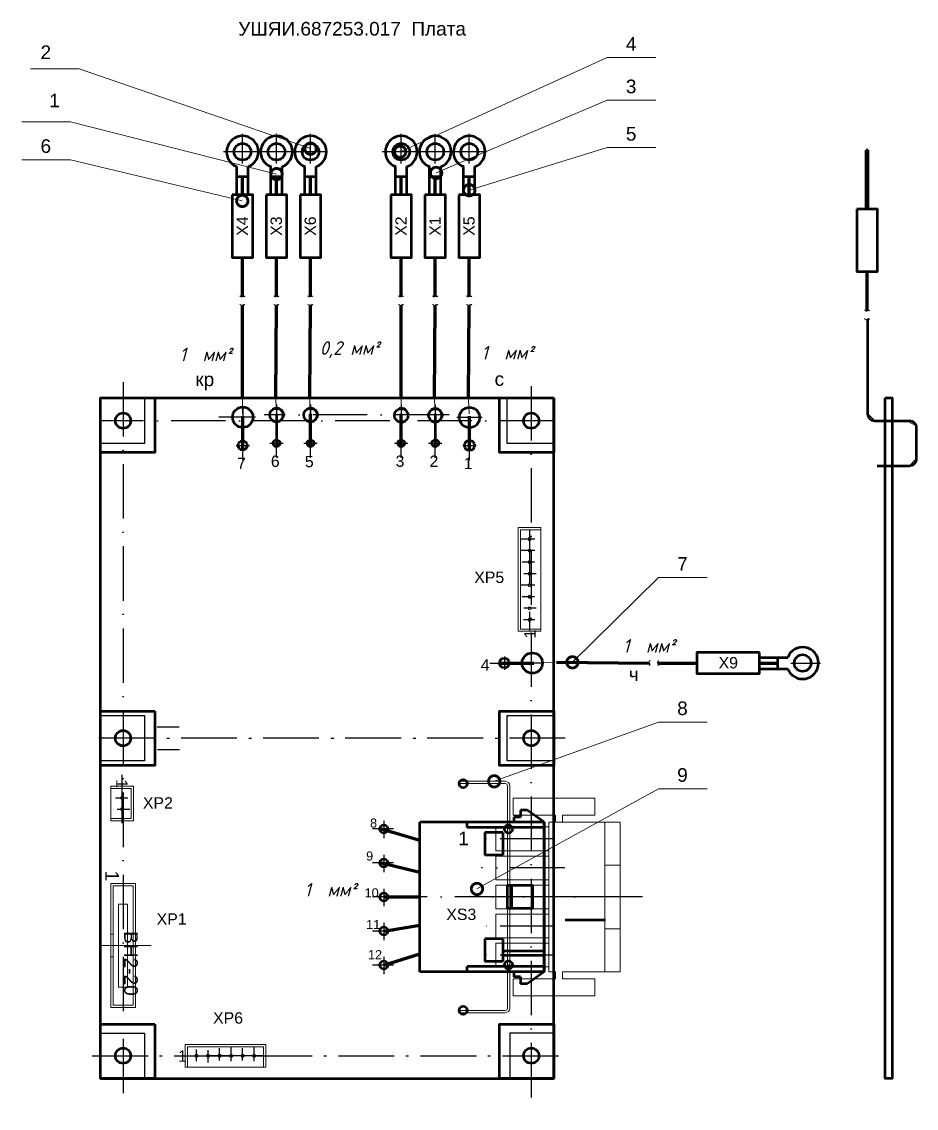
# Model space of a CAD drawing. Header units: millimetres. Extents: x 3219 to 51106, y -14166 to 2695.
# Drawn here: x 5129.3 to 5326.5, y 1710.9 to 1950.4 of the extents above; entities that cross this region are included whole.
import ezdxf

# ---------------------------------------------------------------- set-up
doc = ezdxf.new("R2010")
doc.units = ezdxf.units.MM
doc.linetypes.add('ACAD_ISO10W100', pattern=[18, 12, -3, 0, -3])
doc.linetypes.add('невидимая2', pattern=[4.7625, 3.175, -1.5875])
doc.layers.get('0').update_dxf_attribs({"lineweight": 53})
for name, color, linetype, lineweight in [('01', 254, 'Continuous', 70), ('1', 1, 'Continuous', 18), ('TEXT', 2, 'Continuous', 20), ('TONK', 3, 'Continuous', 20), ('жгут', 9, 'Continuous', 100), ('невидим', 1, 'невидимая2', 18), ('Оси', 3, 'ACAD_ISO10W100', 25), ('Размеры', 2, 'Continuous', 18)]:
    doc.layers.add(name, color=color, linetype=linetype, lineweight=lineweight)
doc.styles.add('Arial', font='arial.ttf', dxfattribs={"height": 3})
doc.styles.add('Arialc', font='arial.ttf')
doc.styles.add('ArialCr', font='arial.ttf', dxfattribs={"height": 2.5})
doc.styles.add('гост', font='GOST Common Italic.ttf')
doc.dimstyles.new('Arial', dxfattribs={"dimscale": 0, "dimtxt": 3, "dimasz": 3, "dimexe": 2, "dimexo": 0, "dimgap": 2, "dimtad": 1, "dimtoh": 1, "dimdec": 1, "dimrnd": 0.1, "dimzin": 9, "dimtxsty": 'Arial', "dimblk": 'OPEN', "dimcen": -3, "dimdle": 1.25, "dimclrd": 256, "dimclre": 256, "dimclrt": 256, "dimadec": 1, "dimazin": 2, "dimtfac": 1, "dimtdec": 1, "dimtmove": 0, "dimatfit": 3, "dimldrblk": 'DOTSMALL', "dimfxl": 2, "dimtvp": 1.5, "dimtolj": 1, "dimtzin": 1, "dimlwd": -1, "dimarcsym": 0})

# ---------------------------------------------------------------- blocks, each defined once
blk = doc.blocks.new('A$C766C7C66')
for p, q in [((10.39, 35.62), (14.14, 38.22)), ((14.14, 38.22), (15.64, 38.22)), ((15.64, 36.72), (15.64, 38.22)), ((15.64, 36.72), (17.14, 36.72)), ((17.14, 35.62), (17.14, 36.72)), ((10.39, 35.62), (37.82, 35.62)), ((10.39, 35.62), (10.39, 2.6)), ((10.39, 2.6), (10.39, 35.62)), ((10.39, 34.42), (27.39, 34.42)), ((27.39, 35.62), (27.39, 34.42)), ((37.82, 35.62), (37.82, 2.6)), ((19.52, 31.91), (10.39, 31.91)), ((19.52, 33.36), (23.52, 33.36)), ((19.52, 28.36), (19.52, 33.36)), ((23.52, 28.36), (23.52, 33.36)), ((19.52, 31.01), (10.39, 31.01)), ((19.52, 28.36), (23.52, 28.36)), ((12.92, 21.61), (12.92, 16.61)), ((12.92, 21.61), (18.52, 21.61)), ((17.52, 21.61), (17.52, 16.61)), ((18.52, 21.61), (18.52, 16.61)), ((12.92, 16.61), (18.52, 16.61)), ((19.52, 9.86), (23.52, 9.86)), ((19.52, 4.86), (19.52, 9.86)), ((23.52, 4.86), (23.52, 9.86)), ((19.52, 4.86), (23.52, 4.86)), ((10.39, 3.8), (27.39, 3.8)), ((10.39, 2.6), (37.82, 2.6)), ((10.39, 2.6), (14.14, 0)), ((17.14, 1.5), (17.14, 2.6)), ((27.39, 3.8), (27.39, 2.6)), ((15.64, 1.5), (17.14, 1.5)), ((15.64, 0), (15.64, 1.5)), ((14.14, 0), (15.64, 0))]:
    blk.add_line(p, q)
at = {"layer": 'Оси'}
blk.add_line((0, 19.11), (40.87, 19.11), dxfattribs=at)
blk = doc.blocks.new('A$C15A94739')
for p, q in [((10.54, 43.52), (28.54, 43.52)), ((10.54, 43.52), (10.54, 39.77)), ((28.54, 43.52), (28.54, 39.77)), ((10.54, 39.77), (17.69, 39.77)), ((17.69, 39.77), (17.69, 38.27)), ((19.19, 39.77), (28.54, 39.77)), ((19.19, 39.77), (19.19, 38.27)), ((4.94, 38.27), (17.69, 38.27)), ((4.94, 38.27), (4.94, 5.25)), ((8.34, 38.27), (8.34, 5.25)), ((19.19, 38.27), (20.69, 38.27)), ((20.69, 38.27), (20.69, 5.25)), ((20.69, 38.27), (20.69, 5.25)), ((20.69, 37.18), (32.37, 37.18)), ((32.37, 37.18), (32.37, 31.93)), ((20.69, 31.93), (32.37, 31.93)), ((4.94, 28.76), (8.34, 28.76)), ((20.69, 30.78), (32.37, 30.78)), ((32.37, 30.78), (32.37, 25.53)), ((20.69, 25.53), (32.37, 25.53)), ((20.69, 24.38), (32.37, 24.38)), ((32.37, 24.38), (32.37, 19.13)), ((20.69, 19.13), (32.37, 19.13)), ((20.69, 17.98), (32.37, 17.98)), ((32.37, 17.98), (32.37, 12.73)), ((4.94, 14.76), (8.34, 14.76)), ((20.69, 12.73), (32.37, 12.73)), ((20.69, 11.58), (32.37, 11.58)), ((32.37, 11.58), (32.37, 6.33)), ((4.94, 5.25), (20.69, 5.25)), ((17.69, 5.25), (17.69, 3.75)), ((19.19, 5.25), (19.19, 3.75)), ((20.69, 6.33), (32.37, 6.33)), ((10.54, 3.75), (17.69, 3.75)), ((10.54, 3.75), (10.54, 0)), ((19.19, 3.75), (28.54, 3.75)), ((28.54, 3.75), (28.54, 0)), ((10.54, 0), (28.54, 0))]:
    blk.add_line(p, q)
at = {"layer": 'Оси'}
for p, q in [((19.42, 34.56), (36.08, 34.56)), ((19.42, 28.16), (36.08, 28.16)), ((0, 21.76), (41.15, 21.76)), ((17.19, 15.36), (35.64, 15.36)), ((19.42, 8.96), (36.08, 8.96))]:
    blk.add_line(p, q, dxfattribs=at)
blk = doc.blocks.new('A$C7cf964cf')
for p, q in [((-22.4, 5), (-22.4, 0)), ((-22.4, 5), (0.5, 5)), ((-22.4, 0), (-22.4, 5)), ((0.5, 5), (-22.4, 5)), ((0.5, 5), (0.5, 0)), ((0.5, 0), (0.5, 5)), ((-21.9, 0), (-21.9, 4.5)), ((0, 4.5), (-21.9, 4.5)), ((0, 0), (0, 4.5)), ((-22.4, 0), (0.5, 0)), ((0.5, 0), (-22.4, 0))]:
    blk.add_line(p, q)
for centre in [(-19.86, 2.5), (-17.32, 2.5), (-14.78, 2.5), (-12.24, 2.5), (-9.7, 2.5), (-7.16, 2.5), (-4.62, 2.5), (-2.08, 2.5)]:
    blk.add_circle(centre, 0.35)
at = {"layer": 'Оси'}
for p, q in [((0, 2.5), (-22.4, 2.5)), ((-19.86, 1.32), (-19.86, 3.86)), ((-17.32, 1.03), (-17.32, 3.76)), ((-14.78, 1.42), (-14.78, 4.15)), ((-12.24, 1.32), (-12.24, 4.45)), ((-9.7, 1.03), (-9.7, 3.76)), ((-7.16, 1.42), (-7.16, 4.15)), ((-4.62, 1.32), (-4.62, 4.45)), ((-2.08, 1.32), (-2.08, 4.45))]:
    blk.add_line(p, q, dxfattribs=at)
at = {"style": 'Arialc'}
blk.add_text('1', height=2.5, dxfattribs=at).set_placement((-23.96, 1.18))
blk = doc.blocks.new('A$C4d0c2a60')
for p, q in [((-6.02, 5), (-6.02, 0)), ((-6.02, 5), (1.6, 5)), ((-6.02, 0), (-6.02, 5)), ((1.6, 5), (-6.02, 5)), ((1.6, 5), (1.6, 0)), ((1.6, 0), (1.6, 5)), ((-5.52, 0), (-5.52, 4.5)), ((1.1, 4.5), (-5.52, 4.5)), ((1.1, 0), (1.1, 4.5)), ((-6.02, 0), (1.6, 0)), ((1.6, 0), (-6.02, 0))]:
    blk.add_line(p, q)
for centre in [(-3.48, 2.5), (-0.94, 2.5)]:
    blk.add_circle(centre, 0.35)
at = {"layer": 'Оси'}
for p, q in [((2.15, 2.5), (-8.56, 2.5)), ((-3.48, 1.03), (-3.48, 3.76)), ((-0.94, 1.42), (-0.94, 4.15))]:
    blk.add_line(p, q, dxfattribs=at)
at = {"style": 'Arialc'}
blk.add_text('1', height=2.5, dxfattribs=at).set_placement((-7.58, 1.18))
blk = doc.blocks.new('A$C37fabe92')
for p, q in [((2.5, 17.8), (-2.5, 17.8)), ((-2.5, 17.8), (-2.5, 0)), ((-2.5, 17.8), (2.5, 17.8)), ((-2.5, 0), (-2.5, 17.8)), ((-2.5, 17.3), (2, 17.3)), ((2, 0.5), (2, 17.3)), ((2.5, 17.8), (2.5, 0)), ((2.5, 0), (2.5, 17.8)), ((-2.5, 0.5), (2, 0.5)), ((2.5, 0), (-2.5, 0)), ((-2.5, 0), (2.5, 0))]:
    blk.add_line(p, q)
for centre in [(0, 15.26), (0, 12.72), (0, 10.18), (0, 7.64), (0, 5.1), (0, 2.56)]:
    blk.add_circle(centre, 0.35)
at = {"layer": 'Оси'}
for p, q in [((0, 0.5), (0, 17.8)), ((-1.18, 15.26), (1.36, 15.26)), ((-1.47, 12.72), (1.26, 12.72)), ((-1.08, 10.18), (1.65, 10.18)), ((-1.18, 7.64), (1.95, 7.64)), ((-1.08, 5.1), (1.65, 5.1)), ((-1.18, 2.56), (1.95, 2.56))]:
    blk.add_line(p, q, dxfattribs=at)
at = {"style": 'Arialc'}
blk.add_text('1', height=2.5, rotation=270, dxfattribs=at).set_placement((-1.32, 19.36))
blk = doc.blocks.new('_DotSmall')
at = {"color": 0, "linetype": 'ByBlock', "const_width": 0.5}
blk.add_lwpolyline([(-0.0625, 0, 1), (0.0625, 0, 1)], format="xyb", close=True, dxfattribs=at)
blk = doc.blocks.new('_Open')
at = {"color": 0, "linetype": 'ByBlock', "lineweight": -2}
for p, q in [((-1, 0.167), (0, 0)), ((-1, -0.167), (0, 0)), ((0, 0), (-1, 0))]:
    blk.add_line(p, q, dxfattribs=at)
blk = doc.blocks.new('A$C3702a2b4')
for p, q in [((0, 7.2), (0, -4.25)), ((-13.65, 3.72), (-13.65, -1.73)), ((-13.65, 3.72), (13.65, 3.72)), ((-13.15, 3.2), (13.15, 3.2)), ((-13.15, 3.2), (-13.15, -1.2)), ((13.15, 3.2), (13.15, -1.2)), ((13.65, 3.72), (13.65, -1.73)), ((-9.15, 2), (-9.15, 0)), ((-9.15, 2), (9.15, 2)), ((-9.15, 0), (9.15, 0)), ((9.15, 2), (9.15, 0)), ((-13.65, -1.73), (13.65, -1.73)), ((-13.15, -1.2), (13.15, -1.2)), ((-2.5, -1.2), (-2.5, -1.73)), ((2.5, -1.2), (2.5, -1.73))]:
    blk.add_line(p, q)

msp = doc.modelspace()

# ---------------------------------------------------------------- linework, layer by layer
for p, q in [((5315.44, 1909.12), (5315.44, 1922.11)), ((5315.94, 1909.12), (5315.94, 1922.11)), ((5176.71, 1912.25), (5176.71, 1918.49)), ((5179.21, 1916.25), (5176.71, 1916.25)), ((5179.21, 1916.25), (5176.71, 1916.25)), ((5179.21, 1916.25), (5176.71, 1916.25)), ((5179.21, 1912.25), (5179.21, 1918.49)), ((5184.21, 1912.25), (5184.21, 1918.49)), ((5186.71, 1916.25), (5184.21, 1916.25)), ((5186.71, 1916.25), (5184.21, 1916.25)), ((5186.71, 1916.25), (5184.21, 1916.25)), ((5186.71, 1912.25), (5186.71, 1918.49)), ((5191.71, 1912.25), (5191.71, 1918.49)), ((5194.21, 1916.25), (5191.71, 1916.25)), ((5194.21, 1916.25), (5191.71, 1916.25)), ((5194.21, 1916.25), (5191.71, 1916.25)), ((5194.21, 1912.25), (5194.21, 1918.49)), ((5211.71, 1912.25), (5211.71, 1918.49)), ((5214.21, 1916.25), (5211.71, 1916.25)), ((5214.21, 1916.25), (5211.71, 1916.25)), ((5214.21, 1916.25), (5211.71, 1916.25)), ((5214.21, 1912.25), (5214.21, 1918.49)), ((5219.21, 1912.25), (5219.21, 1918.49)), ((5221.71, 1916.25), (5219.21, 1916.25)), ((5221.71, 1916.25), (5219.21, 1916.25)), ((5221.71, 1916.25), (5219.21, 1916.25)), ((5221.71, 1912.25), (5221.71, 1918.49)), ((5226.71, 1912.25), (5226.71, 1918.49)), ((5229.21, 1916.25), (5226.71, 1916.25)), ((5229.21, 1916.25), (5226.71, 1916.25)), ((5229.21, 1916.25), (5226.71, 1916.25)), ((5229.21, 1912.25), (5229.21, 1918.49)), ((5179.21, 1912.25), (5176.71, 1912.25)), ((5179.21, 1912.25), (5176.71, 1912.25)), ((5186.71, 1912.25), (5184.21, 1912.25)), ((5186.71, 1912.25), (5184.21, 1912.25)), ((5194.21, 1912.25), (5191.71, 1912.25)), ((5194.21, 1912.25), (5191.71, 1912.25)), ((5214.21, 1912.25), (5211.71, 1912.25)), ((5214.21, 1912.25), (5211.71, 1912.25)), ((5221.71, 1912.25), (5219.21, 1912.25)), ((5221.71, 1912.25), (5219.21, 1912.25)), ((5229.21, 1912.25), (5226.71, 1912.25)), ((5229.21, 1912.25), (5226.71, 1912.25)), ((5146.62, 1867.47), (5246.62, 1867.47)), ((5146.62, 1737.47), (5146.62, 1867.47)), ((5146.62, 1867.47), (5246.62, 1867.47)), ((5146.62, 1717.47), (5146.62, 1867.47)), ((5246.62, 1737.47), (5246.62, 1867.47)), ((5246.62, 1717.47), (5246.62, 1867.47)), ((5185.46, 1863.99), (5185.46, 1856.77)), ((5220.46, 1863.99), (5220.46, 1856.77)), ((5291.96, 1810.29), (5298.19, 1810.29)), ((5291.96, 1807.79), (5291.96, 1810.29)), ((5291.96, 1807.79), (5291.96, 1810.29)), ((5295.96, 1807.79), (5295.96, 1810.29)), ((5295.96, 1807.79), (5295.96, 1810.29)), ((5295.96, 1807.79), (5295.96, 1810.29)), ((5291.96, 1807.79), (5298.19, 1807.79)), ((5249.12, 1752.47), (5258, 1752.47)), ((5146.62, 1717.47), (5246.62, 1717.47)), ((5146.62, 1717.47), (5246.62, 1717.47))]:
    msp.add_line(p, q)
for points in [[(5175.67, 1912.25), (5175.67, 1898.45), (5180.25, 1898.45), (5180.25, 1912.25)], [(5183.17, 1912.25), (5183.17, 1898.45), (5187.75, 1898.45), (5187.75, 1912.25)], [(5190.67, 1912.25), (5190.67, 1898.45), (5195.25, 1898.45), (5195.25, 1912.25)], [(5210.67, 1912.25), (5210.67, 1898.45), (5215.25, 1898.45), (5215.25, 1912.25)], [(5218.17, 1912.25), (5218.17, 1898.45), (5222.75, 1898.45), (5222.75, 1912.25)], [(5225.67, 1912.25), (5225.67, 1898.45), (5230.25, 1898.45), (5230.25, 1912.25)], [(5313.4, 1909.12), (5313.4, 1895.32), (5317.98, 1895.32), (5317.98, 1909.12)], [(5158.62, 1867.47), (5158.62, 1855.47), (5146.62, 1855.47), (5146.62, 1867.47)], [(5246.62, 1867.47), (5246.62, 1855.47), (5234.62, 1855.47), (5234.62, 1867.47)], [(5319.69, 1867.47), (5321.19, 1867.47), (5321.19, 1717.47), (5319.69, 1717.47)], [(5291.96, 1811.33), (5278.16, 1811.33), (5278.16, 1806.75), (5291.96, 1806.75)], [(5158.62, 1798.47), (5158.62, 1786.47), (5146.62, 1786.47), (5146.62, 1798.47)], [(5246.62, 1798.47), (5246.62, 1786.47), (5234.62, 1786.47), (5234.62, 1798.47)], [(5158.62, 1729.47), (5158.62, 1717.47), (5146.62, 1717.47), (5146.62, 1729.47)], [(5246.62, 1729.47), (5246.62, 1717.47), (5234.62, 1717.47), (5234.62, 1729.47)]]:
    msp.add_lwpolyline(points, close=True)
msp.add_lwpolyline([(5315.76, 1884.78), (5315.76, 1864.07, 0.414214), (5317.36, 1862.47), (5324.92, 1862.47, -0.414214), (5326.52, 1860.87), (5326.52, 1854.07, -0.414214), (5324.92, 1852.47), (5317.92, 1852.47)], format="xyb")
for centre, radius in [((5177.96, 1921.75), 1.85), ((5185.46, 1921.75), 1.85), ((5192.96, 1921.75), 1.85), ((5212.96, 1921.75), 1.85), ((5220.46, 1921.75), 1.85), ((5227.96, 1921.75), 1.85), ((5151.62, 1862.47), 1.7), ((5178, 1863.22), 2.25), ((5185.46, 1863.73), 1.5), ((5192.96, 1863.73), 1.5), ((5212.96, 1863.63), 1.5), ((5220.46, 1863.65), 1.5), ((5228, 1863.16), 2.25), ((5241.62, 1862.47), 1.7), ((5178, 1857.01), 1.01), ((5185.46, 1857.5), 0.75), ((5192.96, 1857.5), 0.75), ((5212.96, 1857.5), 0.75), ((5220.46, 1857.5), 0.75), ((5228, 1857.01), 1.13), ((5241.86, 1809.04), 2.25), ((5301.46, 1809.04), 1.85), ((5235.7, 1809.04), 1.06), ((5151.62, 1792.47), 1.7), ((5241.62, 1792.47), 1.7), ((5226.62, 1782.47), 0.9), ((5209.12, 1772.47), 0.9), ((5236.62, 1772.47), 0.9), ((5209.12, 1764.97), 0.9), ((5209.12, 1757.47), 0.9), ((5209.12, 1749.97), 0.9), ((5209.12, 1742.47), 0.9), ((5236.62, 1742.47), 0.9), ((5226.62, 1732.47), 0.9), ((5151.62, 1722.47), 1.7), ((5241.62, 1722.47), 1.7)]:
    msp.add_circle(centre, radius)
for centre, radius, start, end in [((5177.96, 1921.75), 3.5, 290.9248, 249.0752), ((5185.46, 1921.75), 3.5, 290.9248, 249.0752), ((5192.96, 1921.75), 3.5, 290.9248, 249.0752), ((5212.96, 1921.75), 3.5, 290.9248, 249.0752), ((5220.46, 1921.75), 3.5, 290.9248, 249.0752), ((5227.96, 1921.75), 3.5, 290.9248, 249.0752), ((5315.69, 1918.62), 3.5, 85.904, 94.096), ((5185.46, 1863.73), 1.5, 233.1301, 126.8699), ((5192.96, 1863.73), 1.5, 233.1301, 126.8699), ((5212.96, 1863.71), 1.5, 53.1301, 103.8606), ((5212.96, 1863.63), 1.5, 53.1301, 103.8606), ((5220.46, 1863.65), 1.5, 233.1301, 126.8699), ((5212.96, 1863.63), 1.5, 256.1394, 306.8699), ((5301.46, 1809.04), 3.5, 200.9248, 159.0752)]:
    msp.add_arc(centre, radius, start, end)
at = {"layer": '01'}
for p, q in [((5177.96, 1912.25), (5177.96, 1916.25)), ((5185.46, 1912.25), (5185.46, 1916.25)), ((5192.96, 1912.25), (5192.96, 1916.25)), ((5212.96, 1912.25), (5212.96, 1916.25)), ((5220.46, 1912.25), (5220.46, 1916.25)), ((5227.96, 1912.25), (5227.96, 1916.25)), ((5291.96, 1809.04), (5295.96, 1809.04))]:
    msp.add_line(p, q, dxfattribs=at)
at = {"layer": '1'}
for p, q in [((5235.87, 1782.97), (5225.87, 1782.97)), ((5225.87, 1782.97), (5225.87, 1782.47)), ((5235.87, 1782.47), (5225.87, 1782.47)), ((5236.37, 1781.97), (5236.37, 1732.97)), ((5236.87, 1781.97), (5236.87, 1732.97)), ((5235.87, 1732.47), (5225.87, 1732.47)), ((5225.87, 1732.47), (5225.87, 1731.97)), ((5235.87, 1731.97), (5225.87, 1731.97))]:
    msp.add_line(p, q, dxfattribs=at)
for centre, radius, start, end in [((5235.87, 1781.97), 1, 0, 90), ((5235.87, 1781.97), 0.5, 0, 90), ((5235.87, 1732.97), 1, 270, 0), ((5235.87, 1732.97), 0.5, 270, 0)]:
    msp.add_arc(centre, radius, start, end, dxfattribs=at)
for points in [[(5178.49, 1889.8), (5178.22, 1890), (5177.99, 1889.82), (5177.77, 1889.75), (5177.55, 1889.87), (5177.35, 1889.98)], [(5185.99, 1889.8), (5185.72, 1890), (5185.49, 1889.82), (5185.27, 1889.75), (5185.05, 1889.87), (5184.85, 1889.98)], [(5193.49, 1889.8), (5193.22, 1890), (5192.99, 1889.82), (5192.77, 1889.75), (5192.55, 1889.87), (5192.35, 1889.98)], [(5213.49, 1889.8), (5213.22, 1890), (5212.99, 1889.82), (5212.77, 1889.75), (5212.55, 1889.87), (5212.35, 1889.98)], [(5220.99, 1889.8), (5220.72, 1890), (5220.49, 1889.82), (5220.27, 1889.75), (5220.05, 1889.87), (5219.85, 1889.98)], [(5228.49, 1889.8), (5228.22, 1890), (5227.99, 1889.82), (5227.77, 1889.75), (5227.55, 1889.87), (5227.35, 1889.98)], [(5178.49, 1887.92), (5178.22, 1888.11), (5177.99, 1887.93), (5177.77, 1887.87), (5177.55, 1887.99), (5177.35, 1888.1)], [(5185.99, 1887.92), (5185.72, 1888.11), (5185.49, 1887.93), (5185.27, 1887.87), (5185.05, 1887.99), (5184.85, 1888.1)], [(5193.49, 1887.92), (5193.22, 1888.11), (5192.99, 1887.93), (5192.77, 1887.87), (5192.55, 1887.99), (5192.35, 1888.1)], [(5213.49, 1887.92), (5213.22, 1888.11), (5212.99, 1887.93), (5212.77, 1887.87), (5212.55, 1887.99), (5212.35, 1888.1)], [(5220.99, 1887.92), (5220.72, 1888.11), (5220.49, 1887.93), (5220.27, 1887.87), (5220.05, 1887.99), (5219.85, 1888.1)], [(5228.49, 1887.92), (5228.22, 1888.11), (5227.99, 1887.93), (5227.77, 1887.87), (5227.55, 1887.99), (5227.35, 1888.1)], [(5316.22, 1886.67), (5315.96, 1886.86), (5315.72, 1886.69), (5315.5, 1886.62), (5315.28, 1886.74), (5315.08, 1886.85)], [(5316.22, 1884.78), (5315.96, 1884.98), (5315.72, 1884.8), (5315.5, 1884.73), (5315.28, 1884.85), (5315.08, 1884.96)], [(5267.62, 1808.51), (5267.82, 1808.78), (5267.64, 1809.01), (5267.57, 1809.23), (5267.69, 1809.45), (5267.8, 1809.65)], [(5269.51, 1808.51), (5269.7, 1808.78), (5269.52, 1809.01), (5269.46, 1809.23), (5269.58, 1809.45), (5269.69, 1809.65)]]:
    msp.add_spline(points, degree=3, dxfattribs=at)
at = {"layer": 'жгут'}
for p, q in [((5177.96, 1889.8), (5177.96, 1898.45)), ((5185.46, 1889.8), (5185.46, 1898.45)), ((5192.96, 1889.8), (5192.96, 1898.45)), ((5212.96, 1889.8), (5212.96, 1898.45)), ((5220.46, 1889.8), (5220.46, 1898.45)), ((5227.96, 1889.8), (5227.96, 1898.45)), ((5315.69, 1886.66), (5315.69, 1895.32)), ((5177.93, 1867.47), (5177.96, 1887.91)), ((5185.31, 1867.47), (5185.46, 1887.91)), ((5192.77, 1867.47), (5192.96, 1887.91)), ((5212.93, 1867.47), (5212.96, 1887.91)), ((5220.31, 1867.47), (5220.46, 1887.91)), ((5227.77, 1867.47), (5227.96, 1887.91)), ((5178, 1856.29), (5178, 1863.49)), ((5192.96, 1856.77), (5192.96, 1863.99)), ((5212.96, 1856.77), (5212.96, 1863.97)), ((5228, 1856.29), (5228, 1863.5)), ((5234.98, 1809.04), (5242.19, 1809.04)), ((5247.18, 1809.23), (5267.62, 1809.04)), ((5269.5, 1809.04), (5278.16, 1809.04)), ((5208.62, 1772.47), (5217.07, 1770.02)), ((5208.62, 1764.97), (5217.07, 1762.95)), ((5209.12, 1757.47), (5217.07, 1757.47)), ((5209.12, 1749.97), (5217.07, 1751.25)), ((5209.12, 1742.47), (5217.07, 1744.96))]:
    msp.add_line(p, q, dxfattribs=at)
at = {"layer": 'невидим'}
for p, q in [((5177.96, 1863.97), (5177.93, 1867.47)), ((5185.46, 1863.99), (5185.31, 1867.47)), ((5192.9, 1863.99), (5192.77, 1867.47)), ((5212.96, 1863.97), (5212.93, 1867.47)), ((5220.46, 1863.99), (5220.31, 1867.47)), ((5227.9, 1863.99), (5227.77, 1867.47)), ((5243.69, 1809.1), (5247.18, 1809.23))]:
    msp.add_line(p, q, dxfattribs=at)
at = {"layer": 'Оси'}
for p, q in [((5177.96, 1919.17), (5177.96, 1925.72)), ((5185.46, 1919.17), (5185.46, 1925.72)), ((5192.96, 1919.17), (5192.96, 1925.72)), ((5212.96, 1919.17), (5212.96, 1925.72)), ((5220.46, 1919.17), (5220.46, 1925.72)), ((5227.96, 1919.17), (5227.96, 1925.72)), ((5181.68, 1921.75), (5173.75, 1921.75)), ((5189.43, 1921.75), (5181.49, 1921.75)), ((5196.68, 1921.75), (5188.75, 1921.75)), ((5216.68, 1921.75), (5208.75, 1921.75)), ((5224.43, 1921.75), (5216.49, 1921.75)), ((5231.68, 1921.75), (5223.75, 1921.75)), ((5151.62, 1870.99), (5151.62, 1711.94)), ((5241.62, 1870.1), (5241.62, 1710.9)), ((5185.46, 1866.05), (5185.46, 1860.21)), ((5192.96, 1866.05), (5192.96, 1860.21)), ((5212.96, 1865.97), (5212.96, 1860.14)), ((5220.46, 1865.97), (5220.46, 1860.14)), ((5178, 1865.56), (5178, 1859.73)), ((5223.54, 1863.73), (5182.75, 1863.73)), ((5246.62, 1862.47), (5146.62, 1862.47)), ((5180.79, 1863.24), (5172.74, 1863.24)), ((5230.82, 1863.16), (5225.18, 1863.16)), ((5185.46, 1854.36), (5185.46, 1859.19)), ((5192.96, 1854.28), (5192.96, 1859.11)), ((5212.96, 1854.28), (5212.96, 1859.11)), ((5220.46, 1854.28), (5220.46, 1859.11)), ((5176.53, 1857.01), (5179.47, 1857.01)), ((5178, 1853.79), (5178, 1858.63)), ((5183.99, 1857.5), (5186.93, 1857.5)), ((5191.49, 1857.5), (5194.43, 1857.5)), ((5211.49, 1857.5), (5214.43, 1857.5)), ((5218.99, 1857.5), (5221.93, 1857.5)), ((5226.53, 1857.01), (5229.47, 1857.01)), ((5228, 1853.79), (5228, 1858.63)), ((5232.49, 1809.04), (5237.32, 1809.04)), ((5235.7, 1810.51), (5235.7, 1807.57)), ((5244.18, 1809.04), (5238.34, 1809.04)), ((5298.87, 1809.04), (5305.42, 1809.04)), ((5159.13, 1794.97), (5163.96, 1794.97)), ((5248.81, 1792.47), (5144.81, 1792.47)), ((5249.12, 1792.47), (5145.12, 1792.47)), ((5159.2, 1789.97), (5164.04, 1789.97)), ((5211.25, 1772.47), (5206.63, 1772.47)), ((5209.12, 1774.25), (5209.12, 1770.46)), ((5236.87, 1772.47), (5236.37, 1772.47)), ((5209.12, 1766.75), (5209.12, 1762.96)), ((5211.25, 1764.97), (5206.63, 1764.97)), ((5209.12, 1759.25), (5209.12, 1755.46)), ((5211.25, 1757.47), (5206.63, 1757.47)), ((5211.25, 1757.47), (5206.63, 1757.47)), ((5209.12, 1751.75), (5209.12, 1747.96)), ((5211.25, 1749.97), (5206.63, 1749.97)), ((5211.25, 1749.97), (5206.63, 1749.97)), ((5209.12, 1744.25), (5209.12, 1740.46)), ((5211.25, 1742.47), (5206.63, 1742.47)), ((5211.25, 1742.47), (5206.63, 1742.47)), ((5236.87, 1742.47), (5236.37, 1742.47)), ((5144.81, 1722.47), (5247.81, 1722.47)), ((5145.12, 1722.47), (5248.12, 1722.47))]:
    msp.add_line(p, q, dxfattribs=at)
for points in [[(5156.31, 1867.47), (5156.31, 1857.47), (5146.62, 1857.47), (5146.62, 1867.47)], [(5246.62, 1867.47), (5246.62, 1857.47), (5236.31, 1857.47), (5236.31, 1867.47)], [(5156.31, 1797.47), (5156.31, 1787.47), (5146.62, 1787.47), (5146.62, 1797.47)], [(5246.62, 1797.47), (5246.62, 1787.47), (5236.31, 1787.47), (5236.31, 1797.47)], [(5156.31, 1727.47), (5156.31, 1717.47), (5146.62, 1717.47), (5146.62, 1727.47)], [(5236.93, 1727.47), (5236.93, 1717.47), (5246.62, 1717.47), (5246.62, 1727.47)]]:
    msp.add_lwpolyline(points, close=True, dxfattribs=at)
at = {"layer": 'Размеры'}
msp.add_lwpolyline([(5317.92, 1852.47), (5324.92, 1852.47), (5326.52, 1854.07), (5326.42, 1861.44), (5324.39, 1862.47), (5317.36, 1862.47), (5315.76, 1864.07), (5315.76, 1867.55)], dxfattribs=at)
msp.add_circle((5178, 1863.24), 2.25, dxfattribs=at)

# ---------------------------------------------------------------- block references
at = {"rotation": 180}
msp.add_blockref('A$C766C7C66', (5254.89, 1776.58), dxfattribs=at)
at = {"layer": 'Размеры'}
for name, p, rotation in [('A$C7cf964cf', (5243.77, 1838.44), 89.99999999999999), ('A$C4d0c2a60', (5148.93, 1775.86), 270), ('A$C15A94739', (5266.19, 1779.23), 180), ('A$C3702a2b4', (5150.63, 1746.76), 270), ('A$C37fabe92', (5183.09, 1722.47), 90)]:
    msp.add_blockref(name, p, dxfattribs=dict(at, rotation=rotation))

# ---------------------------------------------------------------- texts
at = {"style": 'Arialc'}
for s, p in [('8', (5206.07, 1772.77)), ('9', (5205.21, 1765.5)), ('10', (5204.88, 1757.4)), ('11', (5205.22, 1750.41)), ('12', (5205.63, 1743.75))]:
    msp.add_text(s, height=2, dxfattribs=at).set_placement(p)
msp.add_text('ВН2-20', height=3, rotation=270, dxfattribs=at).set_placement((5151.86, 1749.92))
at = {"attachment_point": 5}
for s, insert, char_height, width, style in [('2', (5134.58, 1943.69), 3, 10.8743, 'Arial'), ('4', (5263.65, 1945.52), 3, 10.8743, 'Arial'), ('3', (5263.65, 1936.14), 3, 10.8743, 'Arial'), ('1', (5136.52, 1933.05), 3, 10.8743, 'Arial'), ('5', (5263.65, 1925.69), 3, 10.8743, 'Arial'), ('6', (5134.58, 1922.98), 3, 10.8743, 'Arial'), ('кр', (5169.64, 1871.13), 3, 10.8743, 'Arial'), ('с', (5234.59, 1871.63), 3, 10.8743, 'Arial'), ('7', (5274.97, 1830.91), 3, 10.8743, 'Arial'), ('XР5', (5232.36, 1827.94), 2.5, 13.8001, 'ArialCr'), ('Х9', (5285.07, 1809.09), 2.5, 13.8001, 'ArialCr'), ('ч', (5264.21, 1806.58), 3, 10.8743, 'Arial'), ('8', (5274.97, 1799.05), 3, 10.8743, 'Arial'), ('9', (5274.97, 1784.35), 3, 10.8743, 'Arial'), ('XР2', (5159.3, 1778.21), 2.5, 13.8001, 'ArialCr'), ('XР1', (5162.33, 1752.61), 2.5, 13.8001, 'ArialCr'), ('XS3', (5226.2, 1753.63), 2.5, 13.8001, 'ArialCr'), ('XР6', (5174.77, 1730.79), 2.5, 13.8001, 'ArialCr')]:
    msp.add_mtext(s, dxfattribs=dict(at, insert=insert, char_height=char_height, width=width, style=style))
at = {"char_height": 2.5, "width": 13.8001, "attachment_point": 5, "rotation": 90, "style": 'ArialCr'}
for s, insert in [('Х4', (5177.91, 1905.36)), ('Х3', (5185.41, 1905.36)), ('Х6', (5192.91, 1905.36)), ('Х2', (5212.91, 1905.36)), ('Х1', (5220.41, 1905.36)), ('Х5', (5227.91, 1905.36))]:
    msp.add_mtext(s, dxfattribs=dict(at, insert=insert))
at = {"layer": 'TEXT', "style": 'ArialCr'}
msp.add_text('1', height=3, dxfattribs=at).set_placement((5225.52, 1768.87))
msp.add_text('1', height=3, rotation=270, dxfattribs=at).set_placement((5147.71, 1763.3))
at = {"layer": 'TONK', "char_height": 3, "attachment_point": 4, "style": 'гост'}
for s, insert, width in [('1  мм²', (5164.07, 1877.07), 11.0428), ('0,2 мм²', (5195.01, 1878.13), 18.087), ('1  мм²', (5230.61, 1877.47), 11.0428), ('1  мм²', (5261.85, 1812.83), 11.0428), ('1  мм²', (5191.59, 1759.07), 11.0428)]:
    msp.add_mtext(s, dxfattribs=dict(at, insert=insert, width=width))
at = {"layer": 'Размеры', "style": 'Arialc'}
for s, height, p in [('УШЯИ.687253.017  Плата', 3, (5177.02, 1947.37)), ('7', 2.5, (5176.75, 1851.8)), ('6', 2.5, (5184.21, 1852.29)), ('5', 2.5, (5191.71, 1852.21)), ('3', 2.5, (5211.71, 1852.29)), ('2', 2.5, (5219.21, 1852.29)), ('1', 2.5, (5226.75, 1851.8)), ('4', 2.5, (5230.48, 1807.37))]:
    msp.add_text(s, height=height, dxfattribs=at).set_placement(p)

# ---------------------------------------------------------------- leaders
at = {"layer": 'Размеры'}
for points in [[(5212.72, 1921.75), (5258.34, 1942.5), (5269.09, 1942.5)], [(5192.96, 1922.44), (5141.96, 1940.01), (5131.22, 1940.01)], [(5220.65, 1917.09), (5258.34, 1933.13), (5269.09, 1933.13)], [(5185.46, 1916.83), (5140.02, 1928.33), (5129.27, 1928.33)], [(5227.96, 1913.28), (5258.34, 1922.67), (5269.09, 1922.67)], [(5177.91, 1910.91), (5140.02, 1919.96), (5129.27, 1919.96)], [(5250.69, 1809.2), (5269.67, 1827.9), (5280.41, 1827.9)], [(5233.46, 1782.97), (5269.67, 1796.03), (5280.41, 1796.03)], [(5229.66, 1759.24), (5269.67, 1781.33), (5280.41, 1781.33)]]:
    msp.add_leader(points, dimstyle='Arial', override={"dimscale": 1, "dimasz": 5, "dimtad": 0}, dxfattribs=at)

doc.saveas('drawing.dxf')
